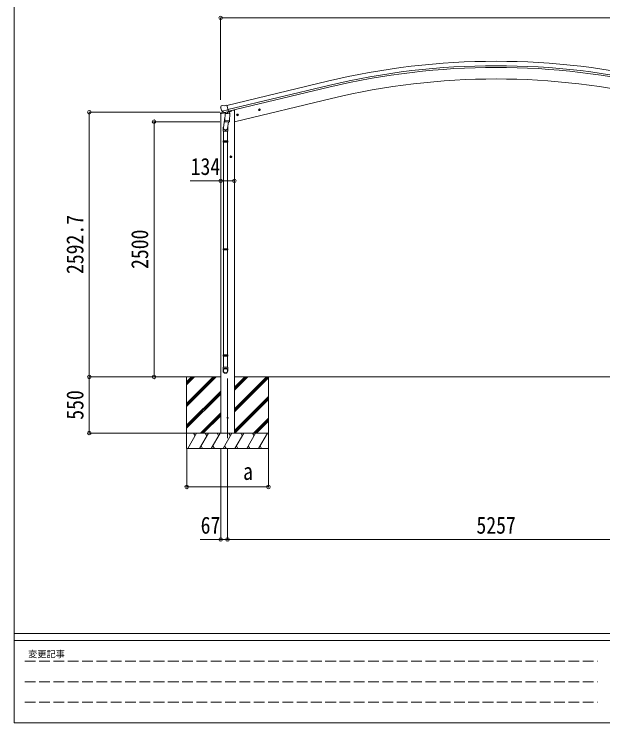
# Model space of a CAD drawing. Units: millimetres at full size. Extents: x -9783 to 9892, y -6828 to 6752.
# Drawn here: x -9783 to -4022, y -6828 to 114 of the extents above; entities that cross this region are included whole.
import ezdxf
from ezdxf.enums import TextEntityAlignment as Align

# ---------------------------------------------------------------- set-up
doc = ezdxf.new("R2010")
doc.units = ezdxf.units.MM
doc.header["$LTSCALE"] = 35
doc.header["$PDMODE"] = 32
doc.header["$PDSIZE"] = 35
doc.linetypes.add('DASHED3', pattern=[4, 3, -1])
for name, color, linetype, lineweight in [('0-0_0', 7, 'Continuous', 9), ('0-1_本体', 4, 'Continuous', 9), ('0-2_部品', 7, 'Continuous', 9), ('0-8_PARTS2', 2, 'Continuous', 9), ('0-A_寸法', 6, 'Continuous', 9), ('F-0_240', 7, 'Continuous', 9)]:
    doc.layers.add(name, color=color, linetype=linetype, lineweight=lineweight)
doc.styles.add('ＭＳ ゴシック', font='')
doc.styles.get('ＭＳ ゴシック').set_extended_font_data('MS Gothic')

msp = doc.modelspace()

# ---------------------------------------------------------------- linework, layer by layer
at = {"layer": '0-0_0'}
for p, q in [((-7762.01, -3439.41), (-8274.23, -3439.42)), ((-8095.01, -3488.01), (-8046.41, -3439.41)), ((-8095.01, -3502.15), (-8032.27, -3439.41)), ((-8095.01, -3516.3), (-8018.13, -3439.41)), ((-8095.01, -3728.43), (-7806, -3439.41)), ((-8095.01, -3714.28), (-7820.14, -3439.41)), ((-8095.01, -3700.14), (-7834.28, -3439.41)), ((-8095.01, -3439.41), (-8095.01, -4139.41)), ((-7628.01, -3439.41), (-2505.19, -3439.41)), ((-7628.01, -3541.51), (-7525.91, -3439.41)), ((-7628.01, -3555.65), (-7511.77, -3439.41)), ((-7628.01, -3569.8), (-7497.63, -3439.41)), ((-7628.01, -3767.78), (-7299.64, -3439.41)), ((-7628.01, -3753.64), (-7313.78, -3439.41)), ((-7628.01, -3781.93), (-7295.01, -3448.93)), ((-7295.01, -3439.41), (-7295.01, -4139.41)), ((-8095.01, -3912.27), (-7762.01, -3579.28)), ((-8095.01, -3926.42), (-7762.01, -3593.42)), ((-8095.01, -3940.56), (-7762.01, -3607.56)), ((-7628.01, -3965.77), (-7295.01, -3632.78)), ((-7628.01, -3979.91), (-7295.01, -3646.92)), ((-7623.37, -3989.41), (-7295.01, -3661.06)), ((-7960.02, -3989.41), (-7762.01, -3791.41)), ((-7945.88, -3989.41), (-7762.01, -3805.55)), ((-7931.73, -3989.41), (-7762.01, -3819.69)), ((-7439.52, -3989.41), (-7295.01, -3844.91)), ((-7425.38, -3989.41), (-7295.01, -3859.05)), ((-7411.23, -3989.41), (-7295.01, -3873.19)), ((-7295.01, -3989.41), (-8095.01, -3989.41)), ((-8084.72, -4139.41), (-7998.12, -3989.41)), ((-8013.12, -4015.4), (-8028.12, -3989.41)), ((-7969.25, -4139.41), (-7882.65, -3989.41)), ((-7897.65, -4015.4), (-7912.65, -3989.41)), ((-7853.78, -4139.41), (-7767.18, -3989.41)), ((-7782.18, -4015.4), (-7797.18, -3989.41)), ((-7628.01, -3989.41), (-7762.01, -3989.41)), ((-7738.31, -4139.41), (-7651.71, -3989.41)), ((-7666.71, -4015.4), (-7681.71, -3989.41)), ((-7622.84, -4139.41), (-7536.24, -3989.41)), ((-7551.24, -4015.4), (-7566.24, -3989.41)), ((-7507.37, -4139.41), (-7420.77, -3989.41)), ((-7450.77, -3989.41), (-7435.77, -4015.4)), ((-7391.9, -4139.41), (-7305.3, -3989.41)), ((-8095.01, -4139.41), (-7295.01, -4139.41)), ((-7954.25, -4113.44), (-7939.25, -4139.41)), ((-7838.78, -4113.43), (-7823.78, -4139.41)), ((-7723.31, -4113.43), (-7708.31, -4139.41)), ((-7607.84, -4113.44), (-7592.84, -4139.41)), ((-7492.37, -4113.44), (-7477.37, -4139.41)), ((-7376.9, -4113.44), (-7361.9, -4139.41))]:
    msp.add_line(p, q, dxfattribs=at)
at = {"layer": '0-1_本体'}
for p, q in [((-6717.56, -543.04), (-7700.8, -779.09)), ((-6707.48, -585.02), (-7690.73, -821.07)), ((-6703.55, -601.38), (-7686.8, -837.41)), ((-7628.01, -939.53), (-6677.17, -711.26)), ((-7628.01, -826.41), (-7640.88, -826.41)), ((-7628.01, -826.41), (-7628.01, -3989.41)), ((-7762.01, -862.69), (-7762.01, -3989.41))]:
    msp.add_line(p, q, dxfattribs=at)
for radius in [7073, 7029.83, 7013, 6900]:
    msp.add_arc((-5066.4, -7420.61), radius, 76.5, 103.5, dxfattribs=at)
at = {"layer": '0-2_部品'}
for p, q in [((-7762.25, -795.07), (-7761.98, -796.22)), ((-7758.03, -786.49), (-7761.89, -792.79)), ((-7754.94, -784.24), (-7741.76, -781.08)), ((-7748.2, -835.37), (-7690.69, -821.57)), ((-7727.2, -783.75), (-7740.46, -781.05)), ((-7727.2, -783.75), (-7701.27, -777.53)), ((-7686.11, -840.64), (-7701.27, -777.53)), ((-7659.72, -830.99), (-7659.72, -834.24)), ((-7373.33, -819.32), (-7392.78, -823.98)), ((-7390.35, -823.4), (-7388.22, -816.21)), ((-7385.19, -828.85), (-7390.35, -823.4)), ((-7380.72, -831.37), (-7385.39, -811.93)), ((-7377.89, -827.09), (-7385.19, -828.85)), ((-7375.76, -819.9), (-7377.89, -827.09)), ((-7764.28, -863.29), (-7721.35, -852.98)), ((-7764.28, -856.39), (-7764.28, -863.29)), ((-7735.04, -847.01), (-7761.98, -853.48)), ((-7748.47, -834.8), (-7747.88, -835.64)), ((-7747.88, -835.64), (-7747.72, -835.79)), ((-7731.35, -850.28), (-7747.72, -835.79)), ((-7719.75, -899.8), (-7735.67, -995.97)), ((-7728.64, -850.85), (-7721.12, -849.05)), ((-7724.43, -850.6), (-7724.49, -851.35)), ((-7723.73, -852.39), (-7697.91, -858.82)), ((-7716.81, -857.73), (-7721.49, -924.57)), ((-7720.84, -849.07), (-7721.12, -849.05)), ((-7696.07, -843.13), (-7720.84, -849.07)), ((-7671.12, -860.93), (-7716.81, -857.73)), ((-7715.04, -854.55), (-7715.27, -857.84)), ((-7695.52, -843.39), (-7696.54, -858)), ((-7695.84, -842.98), (-7696.07, -843.13)), ((-7695.84, -842.98), (-7686.11, -840.64)), ((-7686.48, -839.09), (-7685.54, -839.16)), ((-7685.54, -839.16), (-7672.23, -854.48)), ((-7681.78, -843.48), (-7663.56, -839.1)), ((-7675.8, -927.76), (-7671.12, -860.93)), ((-7672.23, -854.48), (-7672.67, -860.82)), ((-7587.25, -870.67), (-7606.7, -875.34)), ((-7604.27, -874.76), (-7602.14, -867.56)), ((-7599.11, -880.2), (-7604.27, -874.76)), ((-7594.64, -882.73), (-7599.31, -863.28)), ((-7591.81, -878.45), (-7599.11, -880.2)), ((-7589.68, -871.26), (-7591.81, -878.45)), ((-7722.34, -937.04), (-7721.47, -924.57)), ((-7721.95, -938.39), (-7721.95, -938.39)), ((-7675.8, -927.76), (-7721.49, -924.57)), ((-7720.5, -939.17), (-7678.8, -942.09)), ((-7684.23, -941.71), (-7694.96, -1005.3)), ((-7675.81, -927.76), (-7676.7, -940.46)), ((-7735.82, -1033.13), (-7735.82, -1127.13)), ((-7693.82, -1033.13), (-7693.82, -1127.13)), ((-7691.82, -998.48), (-7691.82, -1033.13)), ((-7737.82, -1129.13), (-7736.82, -1127.13)), ((-7737.82, -1129.13), (-7737.82, -1137.13)), ((-7691.82, -1129.13), (-7737.82, -1129.13)), ((-7737.82, -1137.13), (-7736.82, -1139.13)), ((-7691.82, -1137.13), (-7737.82, -1137.13)), ((-7692.82, -1127.13), (-7736.82, -1127.13)), ((-7692.82, -1139.13), (-7736.82, -1139.13)), ((-7735.82, -1139.13), (-7735.82, -2183.47)), ((-7693.82, -1139.13), (-7693.82, -2183.47)), ((-7691.82, -1129.13), (-7692.82, -1127.13)), ((-7691.82, -1137.13), (-7692.82, -1139.13)), ((-7691.82, -1129.13), (-7691.82, -1137.13)), ((-7651.61, -1282.92), (-7671.61, -1282.92)), ((-7669.11, -1282.92), (-7665.36, -1276.42)), ((-7665.36, -1289.42), (-7669.11, -1282.92)), ((-7657.86, -1289.42), (-7665.36, -1289.42)), ((-7661.61, -1292.92), (-7661.61, -1272.92)), ((-7654.1, -1282.92), (-7657.86, -1289.42)), ((-7737.82, -2185.47), (-7736.82, -2183.47)), ((-7691.82, -2185.47), (-7737.82, -2185.47)), ((-7691.82, -2193.47), (-7737.82, -2193.47)), ((-7692.82, -2183.47), (-7736.82, -2183.47)), ((-7692.82, -2195.47), (-7736.82, -2195.47)), ((-7735.82, -2195.47), (-7735.82, -3223.51)), ((-7693.82, -2195.47), (-7693.82, -3223.51)), ((-7691.82, -2185.47), (-7692.82, -2183.47)), ((-7691.82, -2193.47), (-7692.82, -2195.47)), ((-7691.82, -2185.47), (-7691.82, -2193.47)), ((-7737.82, -3225.51), (-7736.82, -3223.51)), ((-7691.82, -3225.51), (-7737.82, -3225.51)), ((-7691.82, -3233.51), (-7737.82, -3233.51)), ((-7692.82, -3223.51), (-7736.82, -3223.51)), ((-7692.82, -3235.51), (-7736.82, -3235.51)), ((-7735.82, -3235.51), (-7735.82, -3345.51)), ((-7693.82, -3235.51), (-7693.82, -3345.51)), ((-7691.82, -3225.51), (-7692.82, -3223.51)), ((-7691.82, -3233.51), (-7692.82, -3235.51)), ((-7691.82, -3225.51), (-7691.82, -3233.51)), ((-7737.82, -3379.65), (-7737.82, -3345.51)), ((-7691.82, -3345.51), (-7737.82, -3345.51)), ((-7691.82, -3379.65), (-7691.82, -3345.51))]:
    msp.add_line(p, q, dxfattribs=at)
for points in [[(-7388.22, -816.21), (-7380.92, -814.45), (-7375.76, -819.9)], [(-7727.8, -850.74), (-7726.27, -850.38), (-7689.57, -841.57), (-7688.04, -841.2)], [(-7602.14, -867.56), (-7594.84, -865.81), (-7589.68, -871.26)], [(-7691.82, -1033.13), (-7737.82, -1033.13), (-7737.82, -998.78)], [(-7665.36, -1276.42), (-7657.86, -1276.42), (-7654.1, -1282.92)], [(-7737.82, -2185.47), (-7737.82, -2193.47), (-7736.82, -2195.47)], [(-7737.82, -3225.51), (-7737.82, -3233.51), (-7736.82, -3235.51)]]:
    msp.add_lwpolyline(points, dxfattribs=at)
for centre, radius in [((-7383.05, -821.65), 8.5), ((-7383.05, -821.65), 7.7), ((-7383.05, -821.65), 6.5), ((-7596.98, -873.01), 8.5), ((-7596.98, -873.01), 7.7), ((-7596.98, -873.01), 6.5), ((-7661.61, -1282.92), 8.5), ((-7661.61, -1282.92), 7.7), ((-7661.61, -1282.92), 6.5)]:
    msp.add_circle(centre, radius, dxfattribs=at)
at = {"layer": '0-2_部品', "color": 4}
msp.add_circle((-7694.81, -3839.41), 5, dxfattribs=at)
at = {"layer": '0-2_部品'}
for centre, radius, start, end in [((-7565.17, -748.97), 202.4, 193.5, 205.09125), ((-7753.77, -789.1), 5, 103.5, 148.5), ((-7741.05, -783.99), 3, 78.5, 103.5), ((-7761.28, -856.39), 3, 103.5, 180), ((-7727.92, -850.26), 0.5, 248.23754, 283.5), ((-7724.93, -850.57), 0.5, 356, 103.5), ((-7723.49, -851.42), 1, 176, 256), ((-7697.56, -857.85), 1.03, 250.03897, 351.96569), ((-7694.92, -843.47), 0.604, 100.59842, 172.20595), ((-7688.15, -840.71), 0.5, 283.5, 318.76246), ((-7664.72, -834.24), 5, 283.5, 0), ((-7720.4, -937.21), 1.95, 175.04017, 217.47766), ((-7720.36, -937.18), 2, 217.40962, 266), ((-7678.66, -940.09), 2, 266, 349.46843), ((-7707.82, -998.78), 30, 177.45142, 180)]:
    msp.add_arc(centre, radius, start, end, dxfattribs=at)
for centre, major_axis, ratio, start_param, end_param in [((-7759.33, -794.35), (-1.57, -2.57), 0.99628, 4.712389, 5.4996506), ((-7729.36, -848.03), (-0.73, -2.92), 0.997631, 5.8041905, 6.6006116), ((-7729.3, -847.8), (2.63, 3.16), 0.650902, 4.0958226, 4.1686332), ((-7729.33, -847.93), (-0.73, -2.92), 0.997631, 0.3902369, 0.4789948), ((-7714.82, -998.48), (23, 0), 0.996195, 2.5560258, 6.5663028), ((-7714.82, -998.48), (21, 0), 0.996195, 2.9349147, 5.9512394), ((-7714.82, -3377.91), (-23, 0), 0.996195, 3.1415927, 6.2831853), ((-7714.82, -3379.65), (-23, 0), 0.996195, 3.1415927, 6.2831853), ((-7714.82, -3379.65), (0, -23.43), 0.981806, 4.712389, 7.8539816)]:
    msp.add_ellipse(centre, major_axis=major_axis, ratio=ratio, start_param=start_param, end_param=end_param, dxfattribs=at)
msp.add_ellipse((-7714.82, -3379.65), major_axis=(21, 0), ratio=0.996195, dxfattribs=at)
at = {"layer": '0-8_PARTS2', "color": 6}
msp.add_line((-7762.31, 78.12), (-2370.29, 78.12), dxfattribs=at)
at = {"layer": '0-8_PARTS2'}
msp.add_line((-7694.81, -4040.35), (-7694.81, -3456.4), dxfattribs=at)
at = {"layer": '0-A_寸法'}
for p, q in [((-7762.31, 78.12), (-7762.31, -724.22)), ((-9048.09, -3439.42), (-9048.09, -846.71)), ((-9048.09, -846.71), (-7769.26, -846.71)), ((-8414.38, -3439.42), (-8414.38, -939.43)), ((-8414.38, -939.43), (-7769.26, -939.43)), ((-7761.81, -1518.17), (-8061.81, -1518.17)), ((-7627.81, -1518.17), (-7761.81, -1518.17)), ((-9048.09, -3439.42), (-9048.09, -3989.41)), ((-9048.09, -3439.42), (-8101.82, -3439.42)), ((-9048.09, -3439.42), (-8099.07, -3439.42)), ((-8414.38, -3439.42), (-8101.82, -3439.42)), ((-9048.09, -3989.41), (-8100.1, -3989.41)), ((-8094.81, -4517.32), (-8094.81, -4142.91)), ((-7761.81, -5032.3), (-7761.81, -4142.91)), ((-7694.81, -5032.3), (-7694.81, -4142.91)), ((-7294.81, -4517.32), (-7294.81, -4142.91)), ((-8094.81, -4517.32), (-7294.81, -4517.32)), ((-7761.81, -5032.3), (-7961.81, -5032.3)), ((-7761.81, -5032.3), (-7694.81, -5032.3)), ((-7694.81, -5032.3), (-2437.79, -5032.3))]:
    msp.add_line(p, q, dxfattribs=at)
for p in [(-7762.31, 78.12), (-9048.09, -846.71), (-8414.38, -939.43), (-7761.81, -1518.17), (-7627.81, -1518.17), (-9048.09, -3439.42), (-8414.38, -3439.42), (-9048.09, -3989.41), (-8094.81, -4517.32), (-7294.81, -4517.32), (-7761.81, -5032.3), (-7694.81, -5032.3)]:
    msp.add_point(p, dxfattribs=at)
at = {"layer": 'F-0_240', "color": 5}
for p, q in [((-9783.03, 6751.9), (-9783.03, -6828.1)), ((-9783.03, -5953.1), (9396.97, -5953.1)), ((-9783.03, -6023.1), (6285.75, -6023.1)), ((-9783.03, -6828.1), (9396.97, -6828.1))]:
    msp.add_line(p, q, dxfattribs=at)
at = {"layer": 'F-0_240', "color": 4, "linetype": 'DASHED3'}
for p, q in [((-9678.03, -6224.35), (-4074.25, -6224.35)), ((-9678.03, -6425.6), (-4074.25, -6425.6)), ((-9678.03, -6626.85), (-4074.25, -6626.85))]:
    msp.add_line(p, q, dxfattribs=at)

# ---------------------------------------------------------------- texts
at = {"layer": '0-A_寸法', "color": 7, "style": 'ＭＳ ゴシック', "width": 0.85}
for s, p in [('134', (-8056.18, -1511.17)), ('a', (-7542.93, -4498.32)), ('67', (-7958.06, -5025.3)), ('5257', (-5258.8, -5025.3))]:
    msp.add_text(s, height=166.8, dxfattribs=at).set_placement(p, align=Align.BOTTOM_LEFT)
for s, p in [('2592.7', (-9055.09, -2431.82)), ('2500', (-8421.38, -2381.93)), ('550', (-9055.09, -3858.79))]:
    msp.add_text(s, height=166.8, rotation=90, dxfattribs=at).set_placement(p, align=Align.BOTTOM_LEFT)
at = {"layer": 'F-0_240', "style": 'ＭＳ ゴシック'}
msp.add_text('変更記事', height=64.15, dxfattribs=at).set_placement((-9646.27, -6206.85), align=Align.BOTTOM_LEFT)

doc.saveas('drawing.dxf')
